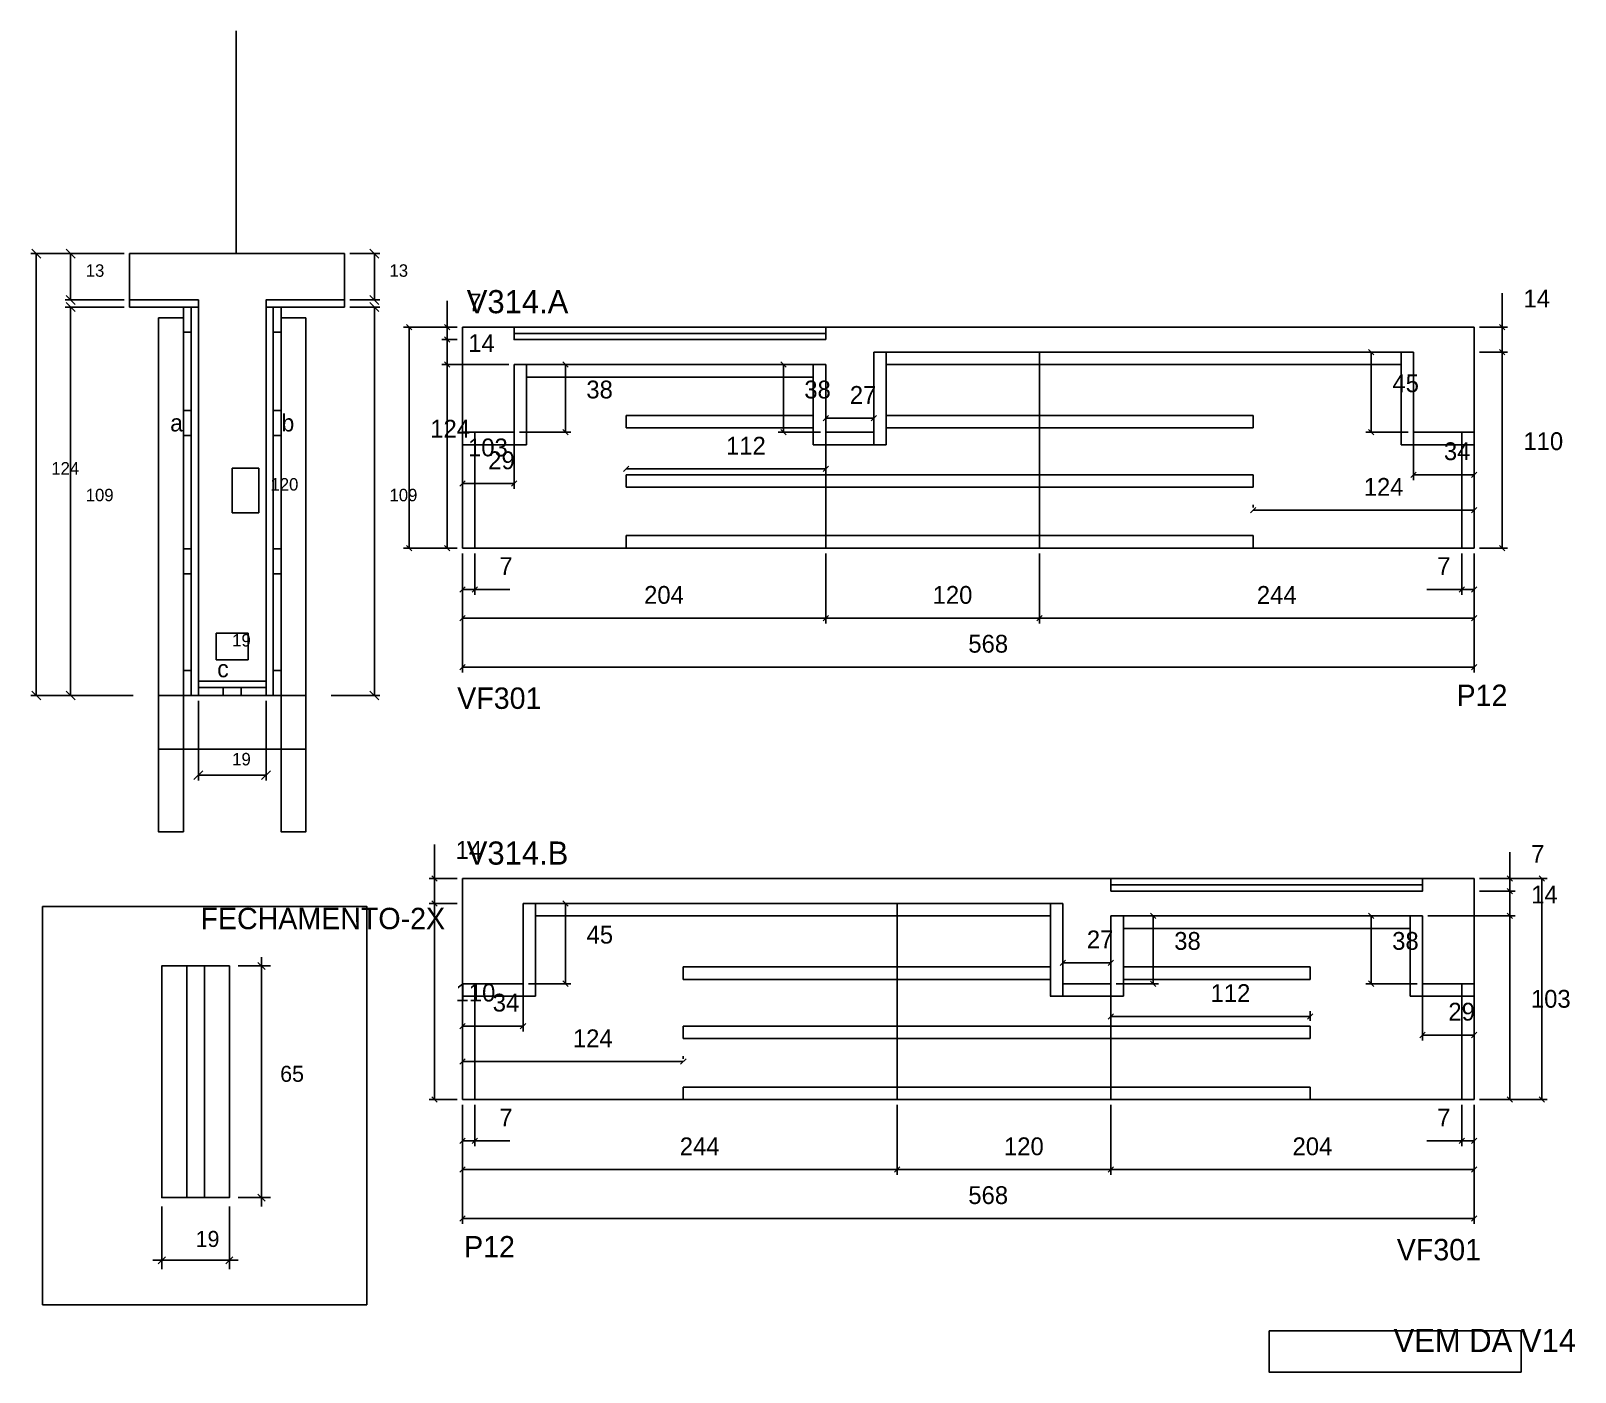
# Model space of a CAD drawing. Header units: metres. Extents: x 7241 to 8107, y 4124 to 4877.
import ezdxf

# ---------------------------------------------------------------- set-up
doc = ezdxf.new("R2010")
doc.units = ezdxf.units.M

msp = doc.modelspace()

# ---------------------------------------------------------------- linework, layer by layer
at = {"layer": '00 - FELIPE', "color": 4}
for p, q in [((7846.75, 4321.51), (7846.75, 4327.01)), ((7958.7, 4321.51), (7958.7, 4327.01)), ((7846.75, 4324.01), (7958.7, 4324.01))]:
    msp.add_line(p, q, dxfattribs=at)
at = {"layer": '00 - FELIPE'}
for p, q in [((7848.25, 4325.51), (7845.25, 4322.51)), ((7957.2, 4322.51), (7960.2, 4325.51))]:
    msp.add_line(p, q, dxfattribs=at)
at = {"layer": 'CONCRETO', "color": 251}
msp.add_lwpolyline([(7295.88, 4726.1), (7295.88, 4752.1), (7416.46, 4752.1), (7416.46, 4726.1), (7372.52, 4726.1), (7372.52, 4512.1), (7334.52, 4512.1), (7334.52, 4726.1), (7295.88, 4726.1)], dxfattribs=at)
at = {"layer": 'COTA', "color": 4}
for p, q in [((7292.88, 4752.1), (7240.5, 4752.1)), ((7243.5, 4504.1), (7243.5, 4752.1)), ((7292.88, 4752.1), (7259.82, 4752.1)), ((7262.82, 4752.1), (7262.82, 4726.1)), ((7419.46, 4752.1), (7436.33, 4752.1)), ((7433.33, 4752.1), (7433.33, 4726.1)), ((7292.88, 4726.1), (7259.82, 4726.1)), ((7419.46, 4726.1), (7436.33, 4726.1)), ((7474.11, 4710.83), (7474.11, 4725.56)), ((8066.43, 4710.83), (8066.43, 4729.95)), ((7292.88, 4722.1), (7259.82, 4722.1)), ((7262.82, 4722.1), (7262.82, 4504.1)), ((7419.46, 4722.1), (7436.33, 4722.1)), ((7433.33, 4504.1), (7433.33, 4722.1)), ((7479.75, 4710.83), (7471.11, 4710.83)), ((7474.11, 4703.83), (7474.11, 4710.83)), ((8053.7, 4710.83), (8069.43, 4710.83)), ((8066.43, 4696.83), (8066.43, 4710.83)), ((7479.75, 4703.83), (7471.11, 4703.83)), ((7479.75, 4703.83), (7471.11, 4703.83)), ((7474.11, 4689.83), (7474.11, 4703.83)), ((7508.75, 4689.83), (7471.11, 4689.83)), ((7508.75, 4689.83), (7471.11, 4689.83)), ((7474.11, 4689.83), (7474.11, 4586.83)), ((8053.7, 4696.83), (8069.43, 4696.83)), ((8053.7, 4696.83), (8069.43, 4696.83)), ((8066.43, 4696.83), (8066.43, 4586.83)), ((7479.75, 4586.83), (7471.11, 4586.83)), ((8053.7, 4586.83), (8069.43, 4586.83)), ((7482.75, 4583.83), (7482.75, 4560.65)), ((7489.75, 4583.83), (7489.75, 4560.65)), ((7686.7, 4583.83), (7686.7, 4544.45)), ((7806.7, 4583.83), (7806.7, 4544.45)), ((7806.7, 4583.83), (7806.7, 4544.45)), ((8043.7, 4583.83), (8043.7, 4560.65)), ((8050.7, 4583.83), (8050.7, 4560.65)), ((8050.7, 4583.83), (8050.7, 4544.45)), ((7482.75, 4563.65), (7489.75, 4563.65)), ((7489.75, 4563.65), (7509.36, 4563.65)), ((8043.7, 4563.65), (8024.1, 4563.65)), ((8050.7, 4563.65), (8043.7, 4563.65)), ((7686.7, 4547.45), (7806.7, 4547.45)), ((7806.7, 4547.45), (8050.7, 4547.45)), ((7297.92, 4504.1), (7240.5, 4504.1)), ((7297.92, 4504.1), (7259.82, 4504.1)), ((7334.52, 4501.1), (7334.52, 4456.37)), ((7372.52, 4501.1), (7372.52, 4456.37)), ((7409.12, 4504.1), (7436.33, 4504.1)), ((7334.52, 4459.37), (7372.52, 4459.37)), ((7467.02, 4401.37), (7467.02, 4420.48)), ((8070.76, 4401.37), (8070.76, 4416.1)), ((7479.75, 4401.37), (7464.02, 4401.37)), ((7467.02, 4387.37), (7467.02, 4401.37)), ((8053.7, 4401.37), (8073.76, 4401.37)), ((8070.76, 4394.37), (8070.76, 4401.37)), ((7479.75, 4387.37), (7464.02, 4387.37)), ((7479.75, 4387.37), (7464.02, 4387.37)), ((7467.02, 4387.37), (7467.02, 4277.37)), ((8053.7, 4394.37), (8073.76, 4394.37)), ((8053.7, 4394.37), (8073.76, 4394.37)), ((8070.76, 4380.37), (8070.76, 4394.37)), ((8024.7, 4380.37), (8073.76, 4380.37)), ((8024.7, 4380.37), (8073.76, 4380.37)), ((8070.76, 4380.37), (8070.76, 4277.37)), ((7356.93, 4352.29), (7374.93, 4352.29)), ((7369.93, 4217.29), (7369.93, 4357.29)), ((7479.75, 4277.37), (7464.02, 4277.37)), ((7482.75, 4274.37), (7482.75, 4251.19)), ((7482.75, 4274.37), (7482.75, 4234.99)), ((7489.75, 4274.37), (7489.75, 4251.19)), ((7726.75, 4274.37), (7726.75, 4234.99)), ((7726.75, 4274.37), (7726.75, 4234.99)), ((7846.75, 4274.37), (7846.75, 4234.99)), ((8043.7, 4274.37), (8043.7, 4251.19)), ((8050.7, 4274.37), (8050.7, 4251.19)), ((8053.7, 4277.37), (8073.76, 4277.37)), ((7482.75, 4254.19), (7489.75, 4254.19)), ((7489.75, 4254.19), (7509.36, 4254.19)), ((8043.7, 4254.19), (8024.1, 4254.19)), ((8050.7, 4254.19), (8043.7, 4254.19)), ((7726.75, 4237.99), (7482.75, 4237.99)), ((7846.75, 4237.99), (7726.75, 4237.99)), ((7356.93, 4222.29), (7374.93, 4222.29)), ((7313.99, 4217.29), (7313.99, 4182.1)), ((7351.93, 4217.29), (7351.93, 4182.1)), ((7308.99, 4187.1), (7356.93, 4187.1))]:
    msp.add_line(p, q, dxfattribs=at)
at = {"layer": 'COTA'}
for p, q in [((7475.61, 4709.33), (7472.61, 4712.33)), ((8067.93, 4709.33), (8064.93, 4712.33)), ((7472.61, 4705.33), (7475.61, 4702.33)), ((7475.61, 4702.33), (7472.61, 4705.33)), ((8067.93, 4695.33), (8064.93, 4698.33)), ((8064.93, 4698.33), (8067.93, 4695.33)), ((7472.61, 4691.33), (7475.61, 4688.33)), ((7475.61, 4688.33), (7472.61, 4691.33)), ((7472.61, 4588.33), (7475.61, 4585.33)), ((8064.93, 4588.33), (8067.93, 4585.33)), ((7484.25, 4565.15), (7481.25, 4562.15)), ((7488.25, 4562.15), (7491.25, 4565.15)), ((8045.2, 4565.15), (8042.2, 4562.15)), ((8049.2, 4562.15), (8052.2, 4565.15)), ((7688.2, 4548.95), (7685.2, 4545.95)), ((7808.2, 4548.95), (7805.2, 4545.95)), ((7805.2, 4545.95), (7808.2, 4548.95)), ((8049.2, 4545.95), (8052.2, 4548.95)), ((7468.52, 4399.87), (7465.52, 4402.87)), ((8072.26, 4399.87), (8069.26, 4402.87)), ((8069.26, 4395.87), (8072.26, 4392.87)), ((8072.26, 4392.87), (8069.26, 4395.87)), ((7468.52, 4385.87), (7465.52, 4388.87)), ((7465.52, 4388.87), (7468.52, 4385.87)), ((8069.26, 4381.87), (8072.26, 4378.87)), ((8072.26, 4378.87), (8069.26, 4381.87)), ((7465.52, 4278.87), (7468.52, 4275.87)), ((8069.26, 4278.87), (8072.26, 4275.87)), ((7484.25, 4255.69), (7481.25, 4252.69)), ((7488.25, 4252.69), (7491.25, 4255.69)), ((8045.2, 4255.69), (8042.2, 4252.69)), ((8049.2, 4252.69), (8052.2, 4255.69)), ((7484.25, 4239.49), (7481.25, 4236.49)), ((7725.25, 4236.49), (7728.25, 4239.49)), ((7728.25, 4239.49), (7725.25, 4236.49)), ((7845.25, 4236.49), (7848.25, 4239.49))]:
    msp.add_line(p, q, dxfattribs=at)
at = {"layer": 'COTA', "color": 241}
for p, q in [((7511.75, 4710.83), (7482.75, 4710.83)), ((7482.75, 4710.83), (7482.75, 4651.83)), ((7686.7, 4710.83), (7713.7, 4710.83)), ((8050.7, 4710.83), (7713.7, 4710.83)), ((8050.7, 4710.83), (8050.7, 4651.83)), ((7482.75, 4401.37), (7819.75, 4401.37)), ((7482.75, 4401.37), (7482.75, 4342.37)), ((7846.75, 4401.37), (7819.75, 4401.37)), ((8021.7, 4401.37), (8050.7, 4401.37)), ((8050.7, 4401.37), (8050.7, 4342.37))]:
    msp.add_line(p, q, dxfattribs=at)
at = {"layer": 'COTA'}
for points in [[(7246, 4749.6), (7241, 4754.6)], [(7265.32, 4749.6), (7260.32, 4754.6)], [(7435.83, 4749.6), (7430.83, 4754.6)], [(7260.32, 4728.6), (7265.32, 4723.6)], [(7265.32, 4719.6), (7260.32, 4724.6)], [(7430.83, 4728.6), (7435.83, 4723.6)], [(7435.83, 4719.6), (7430.83, 4724.6)], [(7241, 4506.6), (7246, 4501.6)], [(7260.32, 4506.6), (7265.32, 4501.6)], [(7430.83, 4506.6), (7435.83, 4501.6)], [(7337.02, 4461.87), (7332.02, 4456.87)], [(7370.02, 4456.87), (7375.02, 4461.87)], [(7371.93, 4350.29), (7367.93, 4354.29)], [(7367.93, 4224.29), (7371.93, 4220.29)], [(7315.99, 4189.1), (7311.99, 4185.1)], [(7349.93, 4185.1), (7353.93, 4189.1)]]:
    msp.add_lwpolyline(points, dxfattribs=at)
at = {"layer": 'Cota Seção (2x)', "color": 180}
for p, q in [((7353.52, 4631.6), (7353.52, 4606.6)), ((7368.52, 4631.6), (7353.52, 4631.6)), ((7368.52, 4606.6), (7368.52, 4631.6)), ((7353.52, 4606.6), (7368.52, 4606.6)), ((7344.52, 4539.1), (7344.52, 4524.1)), ((7362.52, 4539.1), (7344.52, 4539.1)), ((7362.52, 4524.1), (7362.52, 4539.1)), ((7344.52, 4524.1), (7362.52, 4524.1))]:
    msp.add_line(p, q, dxfattribs=at)
at = {"layer": 'Cotas', "color": 1}
msp.add_lwpolyline([(7247.09, 4385.69), (7429.05, 4385.69), (7429.05, 4162.13), (7247.09, 4162.13), (7247.09, 4385.69)], dxfattribs=at)
at = {"layer": 'Madeira', "color": 126}
for points in [[(7326.12, 4708.1), (7330.52, 4708.1), (7330.52, 4722.1), (7326.12, 4722.1), (7326.12, 4708.1)], [(7380.92, 4708.1), (7376.52, 4708.1), (7376.52, 4722.1), (7380.92, 4722.1), (7380.92, 4708.1)], [(7326.12, 4650.06), (7330.52, 4650.06), (7330.52, 4664.06), (7326.12, 4664.06), (7326.12, 4650.06)], [(7380.92, 4650.06), (7376.52, 4650.06), (7376.52, 4664.06), (7380.92, 4664.06), (7380.92, 4650.06)], [(7326.12, 4572.34), (7330.52, 4572.34), (7330.52, 4586.34), (7326.12, 4586.34), (7326.12, 4572.34)], [(7380.92, 4572.34), (7376.52, 4572.34), (7376.52, 4586.34), (7380.92, 4586.34), (7380.92, 4572.34)], [(7326.12, 4504.1), (7330.52, 4504.1), (7330.52, 4518.1), (7326.12, 4518.1), (7326.12, 4504.1)], [(7380.92, 4504.1), (7376.52, 4504.1), (7376.52, 4518.1), (7380.92, 4518.1), (7380.92, 4504.1)], [(7334.52, 4504.1), (7334.52, 4508.5), (7348.52, 4508.5), (7348.52, 4504.1), (7334.52, 4504.1)], [(7372.52, 4504.1), (7372.52, 4508.5), (7358.52, 4508.5), (7358.52, 4504.1), (7372.52, 4504.1)]]:
    msp.add_lwpolyline(points, dxfattribs=at)
at = {"layer": 'Painéis', "color": 4}
for p, q in [((7479.75, 4710.83), (7449.76, 4710.83)), ((7452.76, 4586.83), (7452.76, 4710.83)), ((7514.75, 4689.83), (7543.56, 4689.83)), ((7540.56, 4689.83), (7540.56, 4651.83)), ((7683.7, 4689.83), (7659.9, 4689.83)), ((7662.9, 4689.83), (7662.9, 4651.8)), ((8013.7, 4696.83), (7989.9, 4696.83)), ((7992.9, 4696.83), (7992.9, 4651.83)), ((7686.7, 4654.8), (7686.7, 4662.7)), ((7713.7, 4659.7), (7686.7, 4659.7)), ((7713.7, 4654.8), (7713.7, 4662.7)), ((7482.75, 4648.83), (7482.75, 4620.02)), ((7511.75, 4648.83), (7511.75, 4620.02)), ((7514.75, 4651.83), (7543.56, 4651.83)), ((7683.7, 4651.8), (7659.9, 4651.8)), ((8013.7, 4651.83), (7989.9, 4651.83)), ((8016.7, 4648.83), (8016.7, 4624.97)), ((8050.7, 4648.83), (8050.7, 4624.97)), ((7686.7, 4631.22), (7574.75, 4631.22)), ((7686.7, 4627.47), (7686.7, 4634.22)), ((7482.75, 4623.02), (7511.75, 4623.02)), ((8050.7, 4627.97), (8016.7, 4627.97)), ((7926.7, 4609.63), (7926.7, 4611.09)), ((8050.7, 4608.09), (7926.7, 4608.09)), ((8050.7, 4609.63), (8050.7, 4611.09)), ((7479.75, 4586.83), (7449.76, 4586.83)), ((7482.75, 4583.83), (7482.75, 4517.02)), ((7482.75, 4583.83), (7482.75, 4544.45)), ((7686.7, 4583.83), (7686.7, 4544.45)), ((8050.7, 4583.83), (8050.7, 4517.02)), ((7482.75, 4547.45), (7686.7, 4547.45)), ((7482.75, 4520.02), (8050.7, 4520.02)), ((8053.7, 4401.37), (8091.58, 4401.37)), ((8088.58, 4277.37), (8088.58, 4401.37)), ((7519.75, 4387.37), (7543.56, 4387.37)), ((7540.56, 4387.37), (7540.56, 4342.37)), ((7849.75, 4380.37), (7873.56, 4380.37)), ((7870.56, 4380.37), (7870.56, 4342.33)), ((8018.7, 4380.37), (7989.9, 4380.37)), ((7992.9, 4380.37), (7992.9, 4342.37)), ((7819.75, 4345.33), (7819.75, 4357.14)), ((7819.75, 4354.14), (7846.75, 4354.14)), ((7846.75, 4345.33), (7846.75, 4357.14)), ((7482.75, 4339.37), (7482.75, 4315.51)), ((7516.75, 4339.37), (7516.75, 4315.51)), ((7519.75, 4342.37), (7543.56, 4342.37)), ((7849.75, 4342.33), (7873.56, 4342.33)), ((8018.7, 4342.37), (7989.9, 4342.37)), ((8021.7, 4339.37), (8021.7, 4310.56)), ((8050.7, 4339.37), (8050.7, 4310.56)), ((7482.75, 4318.51), (7516.75, 4318.51)), ((8050.7, 4313.56), (8021.7, 4313.56)), ((7482.75, 4300.16), (7482.75, 4301.63)), ((7606.75, 4300.16), (7606.75, 4301.63)), ((7482.75, 4298.63), (7606.75, 4298.63)), ((7482.75, 4274.37), (7482.75, 4207.56)), ((7846.75, 4274.37), (7846.75, 4234.99)), ((8050.7, 4274.37), (8050.7, 4207.56)), ((8050.7, 4274.37), (8050.7, 4234.99)), ((8053.7, 4277.37), (8091.58, 4277.37)), ((8050.7, 4237.99), (7846.75, 4237.99)), ((8050.7, 4210.56), (7482.75, 4210.56))]:
    msp.add_line(p, q, dxfattribs=at)
at = {"layer": 'Painéis'}
for p, q in [((7454.26, 4709.33), (7451.26, 4712.33)), ((7994.4, 4695.33), (7991.4, 4698.33)), ((7542.06, 4688.33), (7539.06, 4691.33)), ((7664.4, 4688.33), (7661.4, 4691.33)), ((7688.2, 4661.2), (7685.2, 4658.2)), ((7712.2, 4658.2), (7715.2, 4661.2)), ((7539.06, 4653.33), (7542.06, 4650.33)), ((7661.4, 4653.3), (7664.4, 4650.3)), ((7991.4, 4653.33), (7994.4, 4650.33)), ((7576.25, 4632.72), (7573.25, 4629.72)), ((7685.2, 4629.72), (7688.2, 4632.72)), ((8018.2, 4629.47), (8015.2, 4626.47)), ((8049.2, 4626.47), (8052.2, 4629.47)), ((7484.25, 4624.52), (7481.25, 4621.52)), ((7510.25, 4621.52), (7513.25, 4624.52)), ((7928.2, 4609.59), (7925.2, 4606.59)), ((8049.2, 4606.59), (8052.2, 4609.59)), ((7451.26, 4588.33), (7454.26, 4585.33)), ((7484.25, 4548.95), (7481.25, 4545.95)), ((7685.2, 4545.95), (7688.2, 4548.95)), ((7484.25, 4521.52), (7481.25, 4518.52)), ((8049.2, 4518.52), (8052.2, 4521.52)), ((8090.08, 4399.87), (8087.08, 4402.87)), ((7542.06, 4385.87), (7539.06, 4388.87)), ((7872.06, 4378.87), (7869.06, 4381.87)), ((7994.4, 4378.87), (7991.4, 4381.87)), ((7821.25, 4355.64), (7818.25, 4352.64)), ((7845.25, 4352.64), (7848.25, 4355.64)), ((7539.06, 4343.87), (7542.06, 4340.87)), ((7869.06, 4343.83), (7872.06, 4340.83)), ((7991.4, 4343.87), (7994.4, 4340.87)), ((7484.25, 4320.01), (7481.25, 4317.01)), ((7515.25, 4317.01), (7518.25, 4320.01)), ((8023.2, 4315.06), (8020.2, 4312.06)), ((8049.2, 4312.06), (8052.2, 4315.06)), ((7484.25, 4300.13), (7481.25, 4297.13)), ((7605.25, 4297.13), (7608.25, 4300.13)), ((8087.08, 4278.87), (8090.08, 4275.87)), ((7848.25, 4239.49), (7845.25, 4236.49)), ((8049.2, 4236.49), (8052.2, 4239.49)), ((7484.25, 4212.06), (7481.25, 4209.06)), ((8049.2, 4209.06), (8052.2, 4212.06))]:
    msp.add_line(p, q, dxfattribs=at)
at = {"layer": 'Painéis', "color": 200}
for p, q in [((7511.75, 4651.83), (7511.75, 4689.83)), ((7686.7, 4689.83), (7511.75, 4689.83)), ((7686.7, 4651.8), (7686.7, 4689.83)), ((7713.7, 4651.8), (7713.7, 4696.83)), ((7713.7, 4696.83), (8016.7, 4696.83)), ((7806.7, 4586.83), (7806.7, 4696.83)), ((8016.7, 4651.83), (8016.7, 4696.83)), ((7482.75, 4651.83), (7511.75, 4651.83)), ((7482.75, 4586.83), (7482.75, 4651.83)), ((7713.7, 4651.8), (7686.7, 4651.8)), ((7686.7, 4586.83), (7686.7, 4651.8)), ((8050.7, 4651.83), (8016.7, 4651.83)), ((8050.7, 4586.83), (8050.7, 4651.83)), ((7713.7, 4586.83), (7482.75, 4586.83)), ((7713.7, 4586.83), (8050.7, 4586.83)), ((7516.75, 4342.37), (7516.75, 4387.37)), ((7819.75, 4387.37), (7516.75, 4387.37)), ((7726.75, 4277.37), (7726.75, 4387.37)), ((7819.75, 4342.33), (7819.75, 4387.37)), ((7846.75, 4342.33), (7846.75, 4380.37)), ((7846.75, 4380.37), (8021.7, 4380.37)), ((8021.7, 4342.37), (8021.7, 4380.37)), ((7313.99, 4222.29), (7313.97, 4352.29)), ((7351.93, 4352.29), (7313.97, 4352.29)), ((7351.93, 4352.29), (7351.93, 4222.29)), ((7482.75, 4342.37), (7516.75, 4342.37)), ((7482.75, 4277.37), (7482.75, 4342.37)), ((7819.75, 4342.33), (7846.75, 4342.33)), ((7846.75, 4277.37), (7846.75, 4342.33)), ((8050.7, 4342.37), (8021.7, 4342.37)), ((8050.7, 4277.37), (8050.7, 4342.37)), ((7819.75, 4277.37), (7482.75, 4277.37)), ((7819.75, 4277.37), (8050.7, 4277.37)), ((7351.93, 4222.29), (7313.99, 4222.29))]:
    msp.add_line(p, q, dxfattribs=at)
for points in [[(7334.52, 4722.1), (7334.52, 4726.1), (7295.88, 4726.1), (7295.88, 4722.1), (7334.52, 4722.1)], [(7416.46, 4722.1), (7416.46, 4726.1), (7372.52, 4726.1), (7372.52, 4722.1), (7416.46, 4722.1)], [(7330.52, 4722.1), (7334.52, 4722.1), (7334.52, 4504.1), (7330.52, 4504.1), (7330.52, 4722.1)], [(7376.52, 4722.1), (7372.52, 4722.1), (7372.52, 4504.1), (7376.52, 4504.1), (7376.52, 4722.1)], [(7686.7, 4703.83), (7511.75, 4703.83), (7511.75, 4710.83), (7686.7, 4710.83), (7686.7, 4703.83)], [(7372.52, 4508.5), (7372.52, 4512.1), (7334.52, 4512.1), (7334.52, 4508.5), (7372.52, 4508.5)], [(7846.75, 4394.37), (8021.7, 4394.37), (8021.7, 4401.37), (7846.75, 4401.37), (7846.75, 4394.37)]]:
    msp.add_lwpolyline(points, dxfattribs=at)
at = {"layer": 'SARR_2.2x7', "color": 40}
for p, q in [((7686.7, 4707.33), (7511.75, 4707.33)), ((7518.75, 4644.83), (7518.75, 4689.83)), ((7679.7, 4644.8), (7679.7, 4689.83)), ((7720.66, 4644.8), (7720.66, 4696.83)), ((7720.66, 4689.83), (7806.7, 4689.83)), ((7806.7, 4689.83), (8009.7, 4689.83)), ((8009.7, 4644.83), (8009.7, 4696.83)), ((7679.7, 4682.83), (7518.75, 4682.83)), ((7574.75, 4654.26), (7574.75, 4661.26)), ((7574.75, 4661.26), (7679.7, 4661.26)), ((7720.66, 4661.26), (7806.7, 4661.26)), ((7806.7, 4661.26), (7926.7, 4661.26)), ((7926.7, 4654.26), (7926.7, 4661.26)), ((7489.75, 4586.83), (7489.75, 4651.83)), ((7511.75, 4651.83), (7511.75, 4644.83)), ((7574.75, 4654.26), (7679.7, 4654.26)), ((7686.7, 4651.8), (7686.7, 4644.8)), ((7713.7, 4651.8), (7713.7, 4644.8)), ((7720.66, 4654.26), (7806.7, 4654.26)), ((7806.7, 4654.26), (7926.7, 4654.26)), ((8016.7, 4651.83), (8016.7, 4644.83)), ((8043.7, 4586.83), (8043.7, 4651.83)), ((7482.75, 4644.83), (7511.75, 4644.83)), ((7511.75, 4644.83), (7518.75, 4644.83)), ((7686.7, 4644.8), (7679.7, 4644.8)), ((7713.7, 4644.8), (7686.7, 4644.8)), ((7713.7, 4644.8), (7720.66, 4644.8)), ((8016.7, 4644.83), (8009.7, 4644.83)), ((8050.7, 4644.83), (8016.7, 4644.83)), ((7574.75, 4620.97), (7574.75, 4627.97)), ((7574.75, 4627.97), (7686.7, 4627.97)), ((7574.75, 4620.97), (7686.7, 4620.97)), ((7686.7, 4627.97), (7806.7, 4627.97)), ((7686.7, 4620.97), (7806.7, 4620.97)), ((7806.7, 4627.97), (7926.7, 4627.97)), ((7806.7, 4620.97), (7926.7, 4620.97)), ((7926.7, 4620.97), (7926.7, 4627.97)), ((7574.75, 4586.83), (7574.75, 4593.83)), ((7686.7, 4593.83), (7574.75, 4593.83)), ((7686.7, 4593.83), (7806.7, 4593.83)), ((7806.7, 4593.83), (7926.7, 4593.83)), ((7926.7, 4586.83), (7926.7, 4593.83)), ((7846.75, 4397.87), (8021.7, 4397.87)), ((7523.75, 4335.37), (7523.75, 4387.37)), ((7812.79, 4335.33), (7812.79, 4387.37)), ((7726.75, 4380.37), (7523.75, 4380.37)), ((7812.79, 4380.37), (7726.75, 4380.37)), ((7853.75, 4335.33), (7853.75, 4380.37)), ((8014.7, 4335.37), (8014.7, 4380.37)), ((7853.75, 4373.37), (8014.7, 4373.37)), ((7606.75, 4344.8), (7606.75, 4351.8)), ((7726.75, 4351.8), (7606.75, 4351.8)), ((7812.79, 4351.8), (7726.75, 4351.8)), ((7958.7, 4351.8), (7853.75, 4351.8)), ((7958.7, 4344.8), (7958.7, 4351.8)), ((7726.75, 4344.8), (7606.75, 4344.8)), ((7812.79, 4344.8), (7726.75, 4344.8)), ((7958.7, 4344.8), (7853.75, 4344.8)), ((7482.75, 4335.37), (7516.75, 4335.37)), ((7489.75, 4277.37), (7489.75, 4342.37)), ((7516.75, 4342.37), (7516.75, 4335.37)), ((7516.75, 4335.37), (7523.75, 4335.37)), ((7819.75, 4335.33), (7812.75, 4335.33)), ((7819.75, 4342.33), (7819.75, 4335.33)), ((7819.75, 4335.33), (7846.75, 4335.33)), ((7846.75, 4342.33), (7846.75, 4335.33)), ((7846.75, 4335.33), (7853.75, 4335.33)), ((8021.7, 4335.37), (8014.7, 4335.37)), ((8021.7, 4342.37), (8021.7, 4335.37)), ((8050.7, 4335.37), (8021.7, 4335.37)), ((8043.7, 4277.37), (8043.7, 4342.37)), ((7606.75, 4311.51), (7606.75, 4318.51)), ((7726.75, 4318.51), (7606.75, 4318.51)), ((7846.75, 4318.51), (7726.75, 4318.51)), ((7958.7, 4318.51), (7846.75, 4318.51)), ((7958.7, 4311.51), (7958.7, 4318.51)), ((7726.75, 4311.51), (7606.75, 4311.51)), ((7846.75, 4311.51), (7726.75, 4311.51)), ((7958.7, 4311.51), (7846.75, 4311.51)), ((7606.75, 4277.37), (7606.75, 4284.37)), ((7726.75, 4284.37), (7606.75, 4284.37)), ((7846.75, 4284.37), (7726.75, 4284.37)), ((7846.75, 4284.37), (7958.7, 4284.37)), ((7958.7, 4277.37), (7958.7, 4284.37))]:
    msp.add_line(p, q, dxfattribs=at)
for points in [[(7327.97, 4352.29), (7313.99, 4352.29), (7313.99, 4222.29), (7327.97, 4222.29), (7327.97, 4352.29)], [(7337.95, 4352.29), (7351.93, 4352.29), (7351.93, 4222.29), (7337.95, 4222.29), (7337.95, 4352.29)]]:
    msp.add_lwpolyline(points, dxfattribs=at)
at = {"layer": 'SARR_3.5x7', "color": 81}
for points in [[(7312.12, 4716.1), (7326.12, 4716.1), (7326.12, 4427.62), (7312.12, 4427.62), (7312.12, 4716.1)], [(7394.92, 4716.1), (7380.92, 4716.1), (7380.92, 4427.62), (7394.92, 4427.62), (7394.92, 4716.1)], [(7312.12, 4504.1), (7394.92, 4504.1), (7394.92, 4474.04), (7312.12, 4474.04), (7312.12, 4504.1)]]:
    msp.add_lwpolyline(points, dxfattribs=at)
at = {"layer": 'Texto Seção', "color": 252}
msp.add_line((7355.72, 4752.1), (7355.72, 4877.1), dxfattribs=at)
at = {"layer": 'Texto Seção', "color": 7}
msp.add_lwpolyline([(7935.58, 4147.57), (8077.03, 4147.57), (8077.03, 4124.37), (7935.58, 4124.37), (7935.58, 4147.57)], dxfattribs=at)

# ---------------------------------------------------------------- texts
at = {"layer": '00 - FELIPE', "color": 240}
msp.add_text('112', height=10, dxfattribs=at).set_placement((7902.73, 4332.07))
at = {"layer": '5', "color": 5}
for s, p in [('VF301', (7479.82, 4496.59)), ('P12', (8040.79, 4498.2)), ('P12', (7483.67, 4188.73)), ('VF301', (8007.24, 4187.12))]:
    msp.add_text(s, height=12, dxfattribs=at).set_placement(p)
at = {"layer": 'COTA', "color": 1}
for s, p in [('13', (7271.32, 4739.1)), ('13', (7441.83, 4739.1)), ('124', (7252, 4628.1)), ('109', (7271.32, 4613.1)), ('109', (7441.83, 4613.1)), ('19', (7353.52, 4464.87))]:
    msp.add_text(s, height=7, dxfattribs=at).set_placement(p)
at = {"layer": 'COTA', "color": 240}
for s, height, p in [('7', 10, (7486.04, 4719.7)), ('14', 10, (8078.36, 4721.89)), ('14', 10, (7486.04, 4696.83)), ('103', 10, (7485.89, 4638.33)), ('110', 10, (8078.33, 4641.83)), ('7', 10, (7503.49, 4571.72)), ('7', 10, (8029.96, 4571.72)), ('120', 10, (7746.7, 4555.56)), ('244', 10, (7928.7, 4555.53)), ('14', 10, (7478.95, 4412.42)), ('7', 10, (8082.69, 4410.23)), ('14', 10, (8082.69, 4387.37)), ('110', 10, (7478.92, 4332.37)), ('103', 10, (8082.54, 4328.87)), ('65', 9, (7380.43, 4287.29)), ('7', 10, (7503.49, 4262.26)), ('7', 10, (8029.96, 4262.26)), ('244', 10, (7604.75, 4246.06)), ('120', 10, (7786.75, 4246.09)), ('19', 9, (7332.96, 4194.6))]:
    msp.add_text(s, height=height, dxfattribs=at).set_placement(p)
at = {"layer": 'Cota Seção (2x)', "color": 1}
for s, p in [('120', (7375.02, 4619.1)), ('19', (7353.52, 4531.6))]:
    msp.add_text(s, height=7, dxfattribs=at).set_placement(p)
at = {"layer": 'detalhes', "color": 4}
for s, p in [('a', (7318.69, 4652.3)), ('b', (7381.23, 4652.29)), ('c', (7345.12, 4514.33))]:
    msp.add_text(s, height=9.6, dxfattribs=at).set_placement(p)
at = {"layer": 'Painéis', "color": 240}
for s, p in [('38', (7552.31, 4670.83)), ('38', (7674.66, 4670.81)), ('45', (8004.79, 4674.33)), ('27', (7700.2, 4667.78)), ('124', (7464.69, 4648.83)), ('112', (7630.73, 4639.28)), ('34', (8033.7, 4636.19)), ('29', (7497.25, 4631.11)), ('124', (7988.7, 4616.17)), ('204', (7584.73, 4555.56)), ('568', (7766.73, 4528.15)), ('45', (7552.45, 4364.87)), ('27', (7833.25, 4362.21)), ('38', (7882.31, 4361.35)), ('38', (8004.66, 4361.37)), ('34', (7499.75, 4326.73)), ('29', (8036.2, 4321.65)), ('124', (7544.75, 4306.7)), ('204', (7948.73, 4246.09)), ('568', (7766.73, 4218.69))]:
    msp.add_text(s, height=10, dxfattribs=at).set_placement(p)
at = {"layer": 'TEXTO PILAR', "color": 3}
msp.add_text('FECHAMENTO-2X', height=12, dxfattribs=at).set_placement((7335.71, 4372.95))
at = {"layer": 'Texto Seção', "color": 7}
for s, p in [('V314.A', (7485.17, 4718.63)), ('V314.B', (7485.17, 4409.17)), ('VEM DA V14', (8005.44, 4135.62))]:
    msp.add_text(s, height=13, dxfattribs=at).set_placement(p)

doc.saveas('drawing.dxf')
